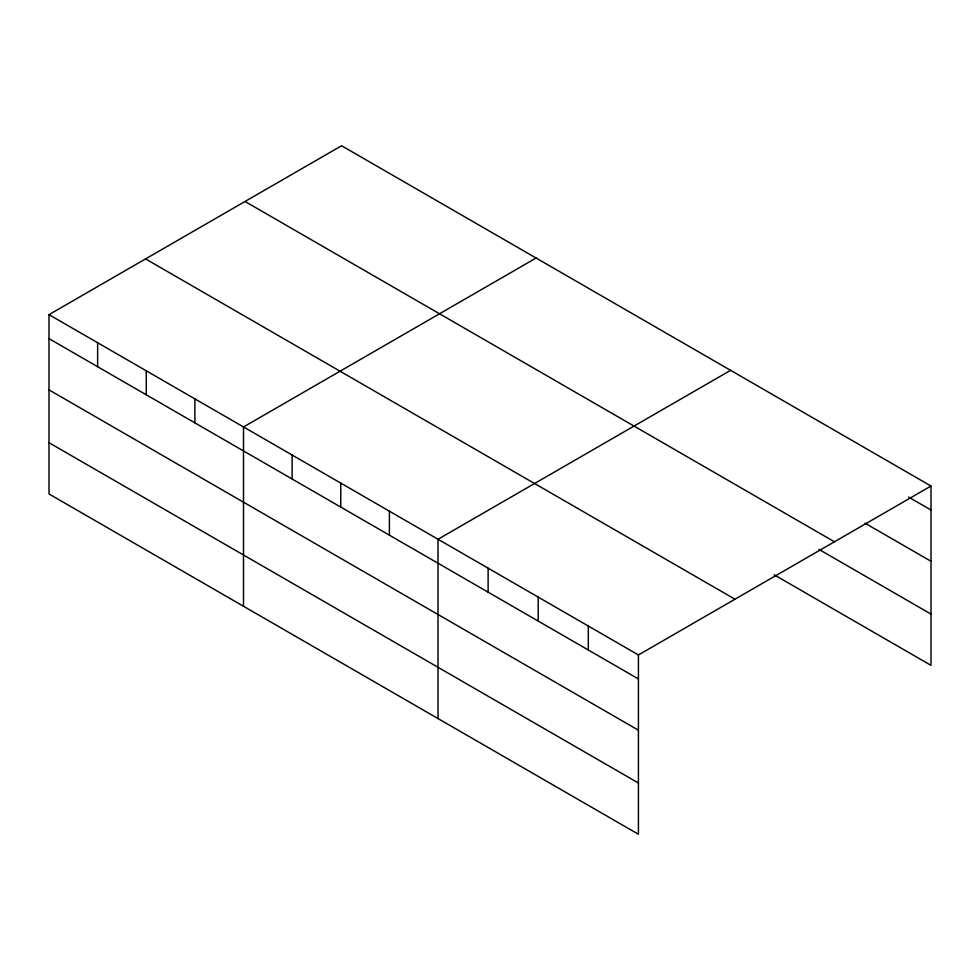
<?xml version="1.0" encoding="UTF-8"?>
<svg xmlns="http://www.w3.org/2000/svg" width="980" height="980" viewBox="0 0 980 980"><rect width="100%" height="100%" fill="white"/><g stroke="black" fill="none" stroke-linecap="round" stroke-linejoin="round"><path stroke-width="1.47" d="M49 314.654L638.421 654.958L638.421 834.262L49 493.969L49 314.654L341.579 145.738L931 486.031L931 665.346L774.102 574.758M536.085 258.034L243.506 426.962L243.506 606.265M730.602 370.33L438.011 539.257L438.011 718.561M638.421 654.958L931 486.031M908.583 497.068L931 510.017M865.083 523.21L931 561.271M245.025 201.476L834.446 541.781M818.937 549.388L931 614.08M145.554 258.916L734.976 599.209M49 338.639L638.421 678.932M49 389.893L638.421 730.198M49 442.703L638.421 783.008M588.319 626.024L588.319 650.01M538.216 597.102L538.216 621.087M488.113 568.18L488.113 592.153M389.391 511.18L389.391 535.154M340.758 483.103L340.758 507.089M292.138 455.026L292.138 479.012M194.885 398.885L194.885 422.858M146.253 370.808L146.253 394.781M97.633 342.731L97.633 366.716"/></g></svg>
